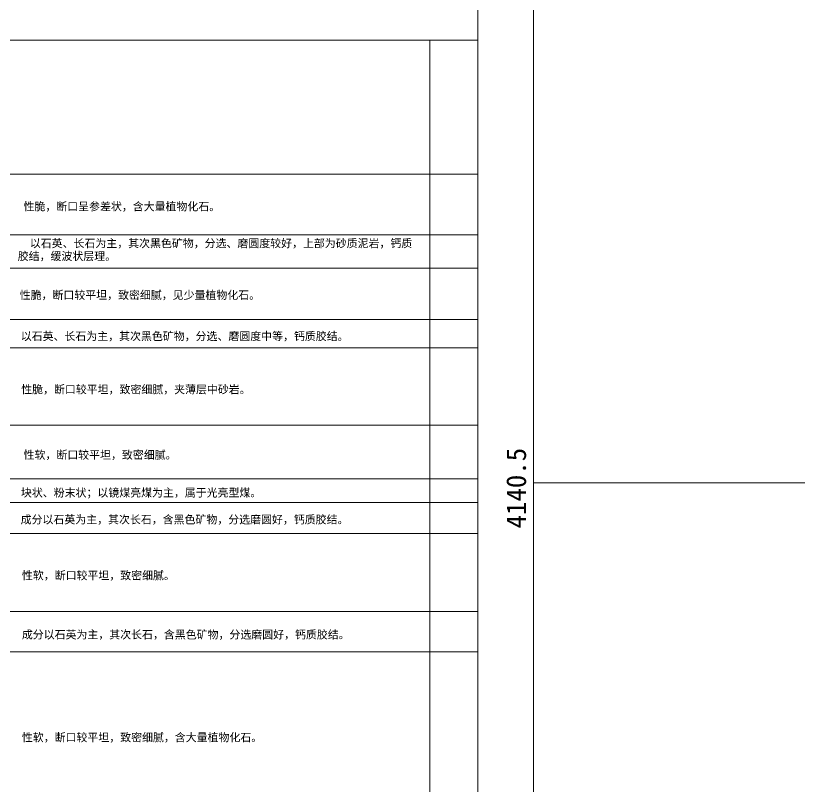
# Model space of a CAD drawing. Header units: inches. Extents: x 19725493 to 19730068, y 4137932 to 4142732.
# Drawn here: x 19725776.7 to 19726114.3, y 4140369.3 to 4140701.1 of the extents above; entities that cross this region are included whole.
import ezdxf

# ---------------------------------------------------------------- set-up
doc = ezdxf.new("R2010")
doc.units = ezdxf.units.IN
doc.header["$MEASUREMENT"] = 0
doc.layers.get('0').update_dxf_attribs({"lineweight": 0})
doc.layers.add('图形修饰', color=7, linetype='Continuous', lineweight=0)
doc.layers.add('经纬网', color=7, linetype='Continuous', lineweight=0)
doc.styles.add('Times New Roman', font='')
doc.styles.add('宋体', font='')
doc.styles.get('Times New Roman').set_extended_font_data('Times New Roman')
doc.styles.get('宋体').set_extended_font_data('宋体')

msp = doc.modelspace()

# ---------------------------------------------------------------- linework, layer by layer
at = {"color": 7}
for p, q in [((19725975.8, 4140690.52), (19725617.16, 4140690.52)), ((19725975.8, 4140632.77), (19725617.16, 4140632.77)), ((19725975.8, 4140606.69), (19725617.16, 4140606.69)), ((19725975.8, 4140592.34), (19725617.16, 4140592.34)), ((19725975.8, 4140570.26), (19725617.16, 4140570.26)), ((19725975.8, 4140558.04), (19725617.16, 4140558.04)), ((19725975.8, 4140524.72), (19725617.16, 4140524.72)), ((19725975.8, 4140501.66), (19725734.3, 4140501.66)), ((19725975.8, 4140491.46), (19725617.16, 4140491.46)), ((19725975.8, 4140478.07), (19725617.16, 4140478.07)), ((19725975.8, 4140444.54), (19725617.16, 4140444.54)), ((19725975.8, 4140427.22), (19725617.16, 4140427.22))]:
    msp.add_line(p, q, dxfattribs=at)
at = {"linetype": 'Continuous', "flags": 128}
msp.add_lwpolyline([(19725560.81, 4140763.05), (19725975.8, 4140763.05), (19725975.8, 4140056.83), (19725560.81, 4140056.83), (19725560.81, 4140763.05)], dxfattribs=at)
at = {"flags": 128}
msp.add_lwpolyline([(19725562.9, 4140056.72), (19725562.9, 4140690.58), (19725975.8, 4140690.58), (19725975.8, 4139904.02)], dxfattribs=at)
at = {"color": 7, "linetype": 'Continuous', "lineweight": 0, "flags": 128}
msp.add_lwpolyline([(19725955.1, 4140690.58), (19725955.1, 4140056.72)], dxfattribs=at)
at = {"layer": '图形修饰', "lineweight": 5}
msp.add_line((19725975.81, 4138000), (19725975.81, 4142500), dxfattribs=at)
at = {"layer": '图形修饰', "lineweight": 5, "flags": 128}
msp.add_lwpolyline([(19725999.81, 4138000), (19725999.81, 4142500)], dxfattribs=at)
at = {"layer": '经纬网', "color": 18, "lineweight": 9, "true_color": 0x260000, "flags": 128}
msp.add_lwpolyline([(19725999.81, 4140500), (19730000, 4140500)], dxfattribs=at)

# ---------------------------------------------------------------- texts
at = {"color": 7, "char_height": 3.45, "attachment_point": 1, "style": 'Times New Roman'}
for s, insert, width in [('\\pxsm0.96,ql;\\H3.45;    性脆，断口呈参差状，含大量植物化石。\\H3.45;\\P', (19725774.91, 4140620.62), 169.4094), ('\\pxsm0.96,ql;\\H3.45;    以石英、长石为主，其次黑色矿物，分选、磨圆度较好，上部为砂质泥岩，钙质胶结，缓波状层理。\\H3.45;\\P', (19725777.64, 4140604.78), 173.517), ('\\pxsm0.96,ql;\\H3.45;    性脆，断口较平坦，致密细腻，见少量植物化石。\\H3.45;\\P', (19725773.29, 4140582.51), 169.4094), ('\\pxsm0.96,ql;\\H3.45;    以石英、长石为主，其次黑色矿物，分选、磨圆度中等，钙质胶结。\\H3.45;\\P', (19725773.74, 4140564.79), 169.4094), ('\\pxsm0.96,ql;\\H3.45;    性脆，断口较平坦，致密细腻，夹薄层中砂岩。\\H3.45;\\P', (19725773.91, 4140541.89), 169.4094), ('\\pxsm0.96,ql;\\H3.45;    性软，断口较平坦，致密细腻。\\H3.45;\\P', (19725774.94, 4140513.7), 169.4094), ('\\pxsm0.96,ql;\\H3.45;    块状、粉末状；以镜煤亮煤为主，属于光亮型煤。\\H3.45;\\P', (19725773.8, 4140497.41), 169.4094), ('\\pxsm0.96,ql;\\H3.45;    成分以石英为主，其次长石，含黑色矿物，分选磨圆好，钙质胶结。\\H3.45;\\P', (19725773.69, 4140485.86), 169.4094), ('\\pxsm0.96,ql;\\H3.45;    性软，断口较平坦，致密细腻。\\H3.45;\\P', (19725774.22, 4140461.79), 169.4094), ('\\pxsm0.96,ql;\\H3.45;    成分以石英为主，其次长石，含黑色矿物，分选磨圆好，钙质胶结。\\H3.45;\\P', (19725774.2, 4140436.33), 169.4094), ('\\pxsm0.96,ql;\\H3.45;    性软，断口较平坦，致密细腻，含大量植物化石。\\H3.45;\\P', (19725774.2, 4140392.06), 169.4094)]:
    msp.add_mtext(s, dxfattribs=dict(at, insert=insert, width=width))
at = {"layer": '经纬网', "color": 7, "style": '宋体'}
msp.add_text('4140.5', height=8.5, rotation=90, dxfattribs=at).set_placement((19725996.57, 4140480.31))

doc.saveas('drawing.dxf')
